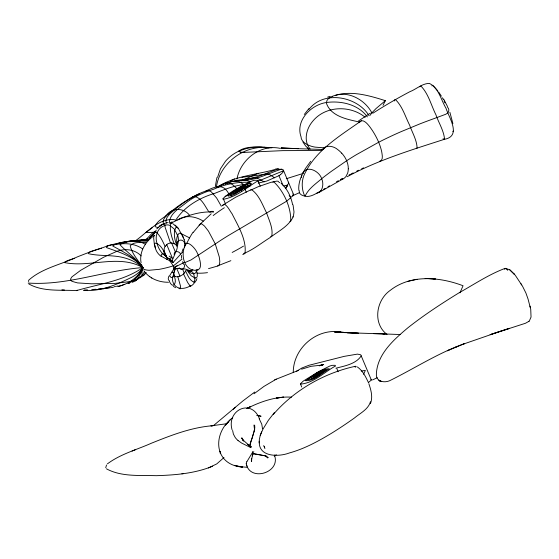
<?xml version="1.0" encoding="UTF-8"?>
<svg xmlns="http://www.w3.org/2000/svg" width="559" height="559" viewBox="0 0 559 559"><rect width="100%" height="100%" fill="white"/><g stroke="black" fill="none" stroke-linecap="round" stroke-linejoin="round"><path stroke-width="0.84" d="M252.375 451.875L253.01 453.384L252.479 455.606M169.398 222.321C170.125 213.014 179.914 208.011 186.329 202.651C194.49 196.377 203.993 192.401 213.685 189.208C224.914 184.156 237.121 181.85 249.412 182.297M246.267 463.823C249.908 482.249 281.261 472.593 274.399 455.04M161.223 256.49A30.438 20.096 -11.1 0 1 155.269 247.833L154.396 244.814L154.717 243.368L155.283 243.102C159.525 244.01 162.362 248.189 164.115 251.927A14.296 10.887 -10.1 0 0 166.694 257.007C166.477 254.052 159.664 252.011 161.425 256.357L173.059 262.52L182.374 252.34M299.233 190.668C298.639 194.078 302.3 195.804 305.123 196.076C308.519 188.635 315.674 183.89 321.684 178.712C319.308 170.928 306.136 164.262 302.209 174.331A16.029 13.696 46.2 0 0 301.315 177.448M28.607 281.547L28.705 280.185C42.128 268.152 61.092 264.596 77.163 256.965C85.583 253.618 94.038 250.334 102.709 247.686C117.264 242.187 132.86 240.44 148.324 239.699M215.32 186.42L216.927 177.552M324.458 147.897L315.059 147.115A139.45 31.57 -22.8 0 1 310.566 146.004C307.003 144.627 302.88 142.755 301.427 138.925A117.076 26.504 -22.8 0 1 301.112 137.032C295.117 120.716 310.979 104.687 326.463 102.5L327.085 100.292L328.482 98.601M292.755 216.612L292.602 217.737M290.219 197.753L292.825 195.992L293.664 194.721L283.378 170.167L282.372 169.356L277.509 169.181L257.853 176.581L242.62 180.347M155.088 232.258L155.521 231.433C160.049 235.311 162.599 241.097 165.087 246.421L164.241 248.42L164.011 250.879A18.587 14.094 -4.7 0 0 164.108 251.927M283.378 170.167L282.889 172.333L280.52 174.66M216.354 187.447C218.716 168.406 235.004 152.572 253.423 148.47A56.732 53.776 -75.8 0 1 264.687 147.213M176.588 246.309C175.931 237.156 186.79 238.77 184.582 246.861M184.491 246.987C185.937 237.701 195.671 248.636 197.166 252.787C199.172 256.462 204.07 270.689 196.111 269.787M174.974 267.076L169.58 275.797L171.278 277.662L172.738 277.285L175.24 268.781L175.142 267.558A1.3 0.391 63 0 0 174.981 267.076L182.856 263.135M174.059 243.542C171.739 237.205 169.195 230.049 170.844 223.321L172.172 223.509M347.097 176.763C377.744 160.174 411.2 150.001 444.223 139.366C461.888 136.228 448.975 117.572 445.928 108.076C440.974 99.837 438.71 87.847 429.354 83.403C422.192 83.41 416.371 89.195 409.894 91.683C397.218 98.349 384.851 105.581 372.783 113.281M154.067 235.129L153.669 238.071L154.396 244.814M183.401 237.806A26.483 20.592 -45 0 0 180.55 232.537L178.377 228.428L176.644 227.178L175.882 227.45C172.948 232.998 174.764 239.993 176.826 245.604M257.916 180.571L257.874 180.864C246.903 187.356 236.401 197.068 223.523 199.228A5.52 1.251 -22.8 0 1 222.741 198.815C230.944 191.031 241.851 185.868 252.081 180.983A5.366 1.216 -22.8 0 1 254.757 180.264L257.713 180.354L260.242 186.105M196.447 270.78C196.048 275.992 189.445 273.372 187.845 270.27M182.507 261.724L182.968 262.541L185.364 262.367L190.982 259.963L222.056 239.476A303.879 68.792 -22.8 0 1 228.093 235.695L286.501 201.289L290.407 198.005L290.477 196.838L289.157 195.58M254.01 432.296L254.806 427.621L254.638 425.126M220.365 453.307L220.281 453.691L220.546 452.657L219.966 451.26L220.337 452.839M174.715 266.895L175.274 268.788L177.804 268.474L185.357 269.026L191.087 271.045L192.855 269.676M274.329 412.654L268.355 420.333L262.975 429.13L260.249 435.363L259.292 439.758L259.306 442.917L259.278 441.219C258.237 457.234 278.564 457.073 289.373 452.958C304.32 448.835 318.085 441.372 331.291 433.4C339.159 428.557 346.839 423.401 354.371 418.041C360.115 413.22 368.297 409.412 370.456 401.718M217.598 177.245L220.393 168.937L225.543 161.153A37.334 35.65 -48.9 0 1 238.805 151.168M236.904 179.09C240.531 159.713 260.221 143.942 280.178 148.366M145.899 242.578C140.847 242.718 133.65 241.404 130.205 245.806C132.064 254.003 138.415 260.606 142.845 267.579C141.979 270.842 140.47 280.45 145.696 273.092M394.263 100.969L394.703 99.83L395.465 99.586C402.48 106.399 405.289 116.607 409.642 125.209C412.276 132.693 416.916 140.12 417.091 148.142L416.329 148.212M195.734 280.96L194.874 282.449C189.955 281.275 187.768 275.461 185.707 271.297M296.326 371.365L301.909 367.997L308.959 365.279L344.232 356.356L357.46 354.113L360.702 354.776L361.205 355.845C356.174 363.958 344.651 365.977 335.896 368.192M293.293 217.192L294.006 211.966L293.035 204.797M251.354 440.199L250.243 443.818M182.01 252.186L183.038 248.937M370.421 403.689C373.07 397.211 371.015 389.958 368.828 383.635M252.375 455.711L252.989 453.768L254.652 453.971L265.63 455.906L267.761 457.996M253.541 433.518L249.621 445.74L247.602 444.356M252.549 455.459L251.599 459.191L251.683 458.527L251.606 461.489L251.305 460.309M146.647 241.167C137.87 241.02 128.318 240.321 120.283 244.332L120.045 244.856C127.228 252.458 136.599 258.747 142.845 267.579C140.805 273.092 138.744 280.359 132.385 282.239M251.864 439.067L254.534 429.466L253.94 425.071M222.587 205.768C225.158 200.569 230.608 212.371 231.985 213.65C237.973 225.689 246.785 239.699 244.982 253.444L242.767 254.624M252.221 455.767L252.989 453.615M175.309 268.306C174.233 269.773 174.478 274.658 172.074 272.058M196.125 280.8L196.943 278.634M249.838 445.837L250.355 444.503L249.621 445.656L250.474 447.347M261.612 431.876L260.249 435.363M253.842 451.784L252.675 452.154L246.889 461.685M106.524 464.976L105.735 467.771M301.825 175.323C299.75 180.005 298.296 185.155 298.827 190.319M147.688 240.342C136.019 240.803 123.511 240.335 112.806 245.471L112.722 246.009C123.413 251.955 135.075 257.454 142.845 267.579L140.868 271.947L137.248 277.026L133.37 280.632L128.5 283.602L129.367 282.812M292.42 218.317C287.298 227.087 277.474 231.803 269.662 237.861C261.158 243.144 252.773 250.027 243.619 253.534M504.546 269.27L505.678 268.341L509.822 269.857L515.23 275.203L522.539 286.243L525.907 293L528.031 298.974L530.743 309.393L531.043 317.051L529.268 321.139L525.481 323.263L490.075 334.673L509.647 328.308L499.928 331.466M431.862 85.883L432.687 85.303L437.725 90.782M459.931 292.846L463.055 285.747C439.898 276.915 410.76 274.189 390.168 290.414C376.13 300.225 372.448 323.479 387.059 334.492M363.525 374.278L365.355 370.414L361.254 371.022M107.083 246.435L106.476 247.581C119.458 252.277 133.622 256.26 142.845 267.579C138.478 277.187 128.689 284.028 118.543 286.278M359.095 122.694C363.238 116.272 370.184 127.375 372.476 130.631C376.633 137.095 380.022 144.152 381.699 151.678C382.097 154.633 383.719 160.524 379.561 161.341M383.027 105.323L385.354 100.669C368.507 95.351 349.668 89.789 332.346 96.316M186.643 243.081C179.39 252.563 183.52 272.575 197.998 270.137M190.71 285.817L190.095 285.977L187.698 282.595L183.541 274.001C181.172 275.88 177.678 277.746 174.674 276.279A18.587 7.567 -35.5 0 1 174.205 275.929C175.323 278.752 176.267 282.847 173.695 285.132L172.997 285.293C171.138 285.397 168.909 280.974 169.552 281.114M117.97 286.439L122.358 285.404L123.148 284.706M199.116 225.13L211.19 213.79M194.015 282.414L195.021 278.787A21.759 14.017 -17.5 0 0 195.035 277.942L191.136 275.741L187.782 271.353M286.103 188.166L287.654 185.343L283.672 185.888M453.384 131.085L452.867 131.554M144.327 271.912C142.252 276.349 137.912 279.193 133.37 280.632A49.639 41.345 41.8 0 1 129.73 281.61L114.63 283.441L91.501 283.797L77.582 282.917L71.915 281.324L70.707 280.115L70.769 278.606L71.985 276.817L80.755 270.256L103.625 257.238L116.999 251.277A49.632 42.302 50.1 0 1 120.618 250.264M302.664 173.388L305.424 168.545L310.713 161.278M419.662 86.82L420.878 85.995C428.494 93.758 431.157 105.295 435.964 114.888C438.724 122.931 443.867 130.701 444.545 139.219L443.028 138.758M361.205 355.845L371.351 380.008L368.395 382.552M304.278 114.476L309.057 108.418M165.087 246.421L167.602 243.899L170.474 242.886L165.205 227.548L164.5 223.39L165.212 223.852M250.684 190.137L258.041 186.783L270.591 182.43L276.796 181.102L278.123 181.263L278.689 181.975M238.008 440.527L241.642 443.077L250.767 447.598L251.599 446.438M101.563 248.175L90.726 251.515L88.895 252.416L88.252 253.15L88.72 253.737C100.445 256.413 112.848 254.604 124.517 257.902A96.281 65.361 -56.4 0 1 138.262 264.093L142.845 267.579L140.861 270.29A96.281 32.688 2.8 0 1 132.518 276.866C117.166 284.405 101.06 291.714 83.466 290.456M272.925 182.15L273.561 181.64C283.727 191.031 291.358 207.522 290.701 221.455L289.89 221.56M193.295 232.376L200.52 223.74L201.897 224.012L204.468 226.053L208.458 231.147L215.236 243.864L219.289 256.944L219.813 261.367L219.484 264.477L218.213 265.874L208.521 268.641M321.921 150.091C325.366 144.439 333.367 145.773 337.748 149.595A20.648 14.206 55.3 0 1 341.717 153.215M285.314 188.048L287.654 185.343L286.599 185.986M370.079 115.343A90.621 20.515 -22.8 0 1 371.875 112.848L376.032 108.551L385.354 100.669M308.931 109.403C323.696 89.95 357.299 96.274 369.073 115.734M146.521 239.063L151.699 233.732L156.261 230.448M273.239 414.533C294.258 390.105 324.241 372.965 355.566 366.25L356.293 366.739M216.822 187.244C224.676 182.975 233.858 180.375 242.899 180.431C256.581 180.201 268.767 173.157 281.533 169.139M232.74 417.657C212.154 432.736 213.203 464.934 242.585 467.128L234.48 465.34L238.728 466.548L246.875 467.289M228.477 421.842L225.522 425.126L230.581 419.495M213.755 425.357L243.046 400.831L254.771 392.006M165.834 216.067C171.166 207.668 183.618 207.242 189.613 215.348M233.026 192.485L232.761 192.883A1.963 0.447 -22.8 0 0 233.04 193.03L236.408 192.003L245.261 186.399L244.136 186.287A1.908 0.433 -22.8 0 0 243.186 186.545L231.356 193.183M151.07 236.275L149.47 237.994L154.85 232.67M226.318 183.597C230.091 181.389 234.899 186.259 236.995 189.096M156.744 228.904L161.642 224.662L164.737 223.279L159.042 226.542L161.572 224.704M146.199 272.478L143.363 275.349L139.575 278.109M136.026 240.377C147.094 232.488 157.98 219.093 172.85 219.505A14.834 13.199 49.8 0 1 175.743 220.162C184.407 206.495 199.661 197.753 214.949 193.267C224.718 189.333 234.668 185.42 245.247 184.358M150.671 236.702L154.039 233.403M172.738 277.285L173.695 275.706L173.604 273.344M224.005 457.541L216.773 463.893L208.353 467.967M191.115 198.082L191.583 197.627A9.37 6.743 54.4 0 1 192.638 196.964L193.882 196.558A5.967 4.283 51.3 0 1 195.035 196.565M233.194 409.321L235.5 407.231M152.286 234.99L155.437 232.146M107.391 463.879C120.409 454.083 136.599 449.806 151.342 443.245C171.208 435.251 191.562 427.3 213.119 425.679L210.932 425.874L226.772 423.722M137.053 279.255L135.285 280.967M234.857 181.416C238.162 179.732 241.823 183.701 244.716 185.148M74.633 258.23L67.59 260.599L65.319 261.738L64.746 262.618C90.23 267.817 118.641 253.842 142.845 267.579C123.441 281.142 98.796 283.986 76.499 290.61L77.261 290.191M254.031 393.746L263.981 386.395L276.286 379.142M218.031 186.699C234.794 175.917 255.791 174.932 274.588 169.573M286.152 185.888L288.248 183.988L288.668 182.968L288.276 182.206M182.031 259.117L173.346 265.853L169.461 266.985A48.675 11.019 -22.8 0 1 159.266 269.333L149.211 270.256A53.238 12.053 -22.8 0 1 143.377 268.949L141.902 266.706M141.196 240.622L141.63 240.314M166.582 215.243C162.627 218.534 157.072 221.196 155.116 226.185L155.8 226.968L158.309 227.653M225.228 184.281L225.843 183.855M226.437 183.443C235.325 179.677 245.681 179.495 255.211 177.664M167.868 214.376L169.153 213.503M222.154 205.523L235.786 197.18L251.396 189.529C259.096 194.818 262.464 204.839 266.608 212.944C269.068 220.4 273.477 228.652 271.639 236.59L270.717 236.716M217.884 187.02L223.551 183.841L228.191 182.241M361.596 120.576C340.466 135.648 315.842 149.91 304.417 174.331C301.175 181.06 301.713 190.284 304.851 196.104C310.566 197.711 316.198 193.26 321.139 190.808M154.787 235.276C145.668 240.845 138.988 251.885 141.078 262.751M329.503 97.811L330.76 97.049M230.455 180.725L231.258 180.201M152.593 227.457L145.843 232.6L155.444 232.223M274.245 456.095L276.321 454.74M316.701 193.281C322.997 191.968 323.968 183.715 321.684 178.712M177.685 219.897C185.392 214.572 195.748 216.354 203.238 221.133M323.696 189.298L325.065 188.481M327.993 186.727L329.551 185.798M103.226 288.814L105.707 288.144M336.49 181.766L338.405 180.683M170.677 223.327C183.876 216.612 198.564 211.029 213.615 212.05M138.478 278.766L135.348 280.401M190.095 285.977C185.378 288.94 177.769 289.981 174.303 284.629A32.562 17.056 -33.9 0 1 172.458 277.39M348.278 168.825A20.648 14.115 53.8 0 1 347.635 173.192L345.846 176.721L344.016 178.384L318.602 192.659M342.464 178.454L340.396 179.579L342.926 178.971M349.068 174.974L350.612 174.184M142.056 240.056L149.868 238.567M247.036 408.44C260.732 401.579 275.929 396.219 291.456 397.149M351.38 173.786L353.155 172.899M247.085 408.377L250.712 406.568L247.085 408.37M258.265 173.304L242.739 180.11M169.461 223.188L172.144 221.867M292.322 195.58L293.643 194.93M356.761 171.11L358.585 170.222M361.68 168.741L363.546 167.861M372.511 379.952L377.213 377.751M230.874 260.676L217.563 265.895M448.947 350.095L447.34 350.786L464.396 343.673C438.438 352.897 415.26 367.962 390.776 380.162C385.116 383.404 375.543 382 376.382 373.678C377.465 353.882 393.871 339.592 408 327.7C424.344 314.794 441.813 303.397 459.547 292.504C474.535 284.147 489.083 274.329 505.189 268.341M299.568 192.631L293.594 195.28M258.195 183.114L266.79 181.053L278.941 175.701L282.931 185.204M199.339 193.889C189.431 198.075 180.466 204.231 171.997 210.792C168.692 214.251 161.125 218.478 163.563 224.159M274.616 379.834L298.443 370.393M235.563 190.982L240.475 188.935M241.285 189.047L244.737 187.607M225.025 196.412L228.736 194.867M244.765 188.187L250.628 185.742M455.152 347.398L456.535 346.825M135.69 449.569L132.057 451.057M335.596 95.33C349.501 91.005 365.425 100.494 371.868 112.848M240.524 152.041L238.798 151.14L245.555 148.715L252.787 147.31L260.152 146.905L268.998 147.814M132.05 281.82L132.909 281.47M212.658 466.206C194.86 473.508 175.379 475.059 156.324 475.681C139.694 475.164 121.338 476.981 106.399 468.784M463.215 344.148L499.292 331.683M240.845 180.795L241.795 180.452M283.504 170.768L258.328 181.081M301.629 369.185L310.874 366.341L322.669 364.985L320.356 365.418L323.703 364.51L319.28 365.845M240.971 180.899L241.809 180.606M164.744 225.605C157.198 227.702 154.633 236.806 157.079 243.605A32.562 27.307 -5.2 0 0 162.725 253.842M238.798 151.14C244.604 146.703 254.666 146.758 261.989 147.297M303.432 173.346L286.271 178.74M122.624 242.892L123.721 242.543M327.665 97.07L330.034 96.344M124.797 242.222L128.947 241.285M122.358 285.404L122.763 285.314M407.728 281.408L417.056 279.29M252.968 453.629L254.079 453.377L253.01 453.384M116.391 286.306L117.935 285.97M191.087 271.045L188.816 271.199L186.608 270.186M120.625 250.292C127.843 248.531 135.97 250.446 141.161 255.903M114.015 286.781L115.601 286.467M113.456 244.926C123.218 242.879 134.202 242.872 142.636 248.923M129.779 241.774L131.421 241.46M235.807 181.354L236.974 181.137M132.909 241.195L144.18 239.392L147.087 239.839M239.35 180.753L245.778 179.942L250.285 181.982M106.566 288.025L109.103 287.64M113.337 287.354L96.917 289.562M241.886 177.329L267.509 173.996M181.871 473.822L183.527 473.592M326.463 102.5C341.067 100.501 358.333 104.421 367.361 116.894M166.4 222.824L168.098 222.601M244.73 148.785L245.729 148.666M249.985 183.31L249.489 183.366A3.599 0.811 -22.8 0 0 247.693 183.848C240.845 187.118 233.536 190.577 228.037 195.797A3.696 0.838 -22.8 0 0 228.561 196.069L231.636 195.594L234.906 194.141L251.571 183.771L249.985 183.31L250.649 184.896M98.349 289.024L100.788 288.765M95.882 289.262L91.725 289.597M195.007 277.949L196.817 277.313L197.278 276.335L197.243 273.365L196.433 270.514M209.464 212.008L210.799 211.896M142.845 267.579C104.435 270.444 66.94 285.838 28.202 283.036M84.116 290.016L87.511 289.862M264.952 147.702L270.521 147.625M230.581 194.679L235.528 193.176L248.552 184.931L246.903 184.77A2.802 0.636 -22.8 0 0 245.506 185.148L235.821 190.305L230.175 194.462A2.886 0.65 -22.8 0 0 230.581 194.679L231.244 196.258M76.688 290.638C60.952 289.625 43.057 292.057 28.837 283.951M168.538 282.246C159.196 282.435 149.288 278.613 143.873 270.731M321.607 150.483L282.791 150.637L244.178 152.383M344.239 332.619L348.222 332.703M382.88 333.905L400.062 334.52M373.461 333.625L385.396 333.975L347.328 332.724L358.557 333.255L334.932 331.955L343.512 332.256M264.687 147.22L271.877 147.751M281.289 147.988L298.261 148.631L280.932 148.128L323.179 149.491M61.888 289.848L64.418 289.953M341.29 332.172C317.149 327.469 293.209 348.082 293.265 372.35M242.879 152.334L241.446 152.195M258.349 454.509L265.399 455.899L268.292 457.639M254.464 453.887L257.28 454.306M528.514 321.278L528.968 321.348M195.035 196.565C201.799 198.375 204.887 205.964 208.472 211.253M359.8 122.114C347.852 119.444 331.347 116.677 326.519 103.555A63.02 18.098 -10.5 0 1 326.407 102.507M268.082 174.066L270.402 175.002L274.623 177.832M256.93 415.379L261.074 416.259L257.07 415.323M292.741 194.043L293.608 194.532M279.221 182.381L279.807 182.548M181.57 233.83L189.613 237.896M257.077 178.042L264.232 181.878M175.617 287.717L173.381 286.376M170.264 225.829L174.059 228.862A21.759 19.893 -32.7 0 1 174.785 229.763M300.518 384.103C313.711 383.188 324.297 372.098 335.554 365.977L335.1 365.32L332.486 365.334A5.38 1.216 -22.8 0 0 329.663 366.103L318.623 371.609L303.181 381.147L300.442 383.837L301.727 387.017M172.955 223.789L177.489 227.527M145.515 244.269L141.602 242.431A26.608 22.129 55.1 0 0 135.711 241.062A29.033 24.037 53.7 0 0 131.98 240.957A35.615 28.754 47.8 0 0 128.954 241.313M505.678 268.341L507.768 270.276M247.476 444.468L249.775 445.956M357.369 366.956C362.651 370.589 365.656 376.64 368.297 382.314M172.535 261.703C171.578 260.347 166.813 255.805 166.778 259.439M151.398 277.739L151.838 278.026M149.323 276.384L149.84 276.719M354.832 366.732L355.503 367.221M247.742 444.321L249.524 445.6M248.028 444.447L243.137 440.115L243.731 440.897L241.9 438.375L243.458 440.918L241.781 437.809L242.69 439.681M172.137 260.76L171.788 260.473L172.822 262.024A1.3 0.391 63 0 1 173.066 262.527M178.964 288.304L180.117 288.849L180.536 286.18L177.818 276.74M281.142 183.338C287.277 188.774 291.071 196.614 292.574 204.601M365.188 117.299C352.45 106.769 332.193 105.7 318.742 115.531A37.614 35.287 24.5 0 0 312.153 121.939C306.122 129.367 303.439 141.168 310.126 149.057M247.253 466.192L246.547 465.437M308.666 149.022L305.682 146.004L302.964 142.077M308.854 149.183L307.604 148.1L308.708 149.071M509.822 269.857L514.643 274.511L514.14 274.022M265.462 455.347L266.888 456.731M175.135 225.13L178.377 228.428M162.858 253.751L167.421 257.839L172.067 260.871L176.965 249.034L178.447 240.929A22.192 19.467 4.5 0 0 177.678 235.22M180.124 268.795C182.458 271.429 185.197 266.985 184.547 264.645M447.542 107.244C449.513 108.935 449.17 112.254 446.927 113.533A3.48 0.79 -22.8 0 1 445.53 114.343L434.525 118.424A140.805 31.898 -22.8 0 0 420.047 123.825L400.894 131.742A96.33 21.815 -22.8 0 0 378.653 142.259L356.307 154.717A136.158 30.829 -22.8 0 0 346.664 160.74L331.242 171.424A228.282 51.701 -22.8 0 0 321.621 178.726M341.745 153.18C345.651 157.421 348.383 162.983 348.313 168.839M438.64 92.011L441.414 96.19M169.754 260.739L173.346 265.853L173.604 269.913M520.995 283.776L521.722 284.873M229.071 194.476C223.432 182.409 214.831 186.881 205.516 191.122C194.805 194.777 185.385 201.324 176.469 208.158C172.305 212.175 164.381 216.703 166.142 223.544M259.18 418.775L261.78 424.239L262.534 428.844M250.229 446.62L250.767 447.598M183.066 263.268L183.806 264.477M259.481 418.817C251.347 397.959 226.444 410.25 232.041 429.71M442.337 97.741L443.245 99.355M443.636 99.055L447.549 106.587M221.322 206.264L216.647 198.047L211.337 191.919A10.523 6.415 65.4 0 0 209.821 191.003L207.815 190.493L206.166 191.003A9.447 5.632 62.6 0 0 205.642 191.471M371.001 379.316L371.351 380.008M180.641 254.576C180.089 250.921 173.507 250.201 174.17 254.618M336.895 368.702L338.174 371.735M244.402 186.259L245.066 187.845M244.961 189.096L246.288 192.254M223.523 199.228L225.515 203.979M171.557 242.858L175.281 251.725M182.723 269.452L184.316 273.253M166.708 244.562L172.507 258.377M176.923 268.907L179.963 276.139M163.997 250.572L166.708 257.021M173.479 273.148L174.834 276.37M164.171 252.263L165.408 255.211M165.415 255.351L165.911 256.525M173.437 274.343L174.059 275.811M164.639 253.856L165.191 255.183M252.675 452.154L252.934 453.063M240.279 186.902L240.468 187.426M241.46 190.172L241.774 191.045M239.93 189.871L240.111 190.381M238.49 189.159L238.777 189.955M449.876 112.275L452.895 123.546M141.476 264.267L141.979 265.749M184.184 239.531L181.647 234.249L179.893 233.166L179.041 233.362C176.148 236.101 176.546 240.712 176.958 244.346M529.974 306.108L530.302 307.324M155.318 247.826L154.913 245.359M232.614 430.437L233.389 434.098L235.22 437.501A31.276 20.48 -9 0 0 238.043 440.506M254.52 427.258L254.68 429.661M181.57 258.265L181.521 255.379M275.433 169.035A21.116 4.444 -17.8 0 1 278.396 168.713M280.457 174.66A9.154 3.047 -22.3 0 1 278.885 175.687M232.146 180.298A50.569 3.047 -29.7 0 1 234.431 178.824M147.094 239.797A15.736 12.787 49 0 1 147.828 240.077M106.825 245.967A121.023 94.757 31.6 0 1 113.211 244.409M255.211 177.713A15.31 9.147 -85.8 0 1 257.105 177.825M267.468 174.108A20.187 9.859 -61.4 0 1 268.047 174.149M244.094 152.411A23.695 4.165 -12.3 0 1 242.802 152.355M240.859 152.279A20.788 2.348 -5.5 0 1 240.07 152.104M358.508 120.961A121.806 21.13 -30 0 1 370.324 113.184M184.107 239.552A26.042 21.501 -7.9 0 1 185.169 243.717M170.285 259.362A44.273 32.275 45.6 0 1 171.634 257.238M171.333 257.475A17.245 9.21 14.6 0 1 169.132 256.127M170.488 242.997A5.646 4.444 3.4 0 1 173.94 243.689M173.968 243.675A8.881 7.435 2.1 0 1 176.714 245.674M177.049 245.478A6.589 5.436 7.1 0 1 177.189 245.646M169.251 280.702A30.438 8.168 -31.9 0 1 168.986 276.076M177.587 265.546A44.273 24.051 -72.1 0 1 175.498 266.37M178.628 268.823A17.245 3.158 -54.3 0 1 179.285 267.705M174.233 275.908A14.296 5.793 -31.7 0 1 173.521 275.042M185.406 271.36A5.646 2.606 -40.6 0 1 183.373 273.854M185.874 270.339A8.881 4.724 -38.6 0 1 185.406 271.325M207.494 272.638A118.256 71.307 -59.6 0 1 196.929 273.162M186.881 243.207A118.256 97.294 34.5 0 1 193.03 232.202M174.422 229.987A22.556 19.928 2.1 0 1 177.399 235.297M164.653 225.375A6.953 6.191 -16.2 0 1 170.418 225.584M191.017 271.122A22.192 13.297 -38.7 0 1 193.854 273.84M193.652 273.966A22.556 13.654 -37.1 0 1 194.287 278.214M194.56 282.4A6.953 4.179 -26.5 0 1 190.27 286.362M128.661 283.161A121.065 104.414 64.8 0 1 127.913 283.406M124.797 284.335A121.065 104.414 64.8 0 1 123.986 284.559M328.559 98.601A22.486 6.883 -6.1 0 1 329.593 97.818M330.879 97.07A17.615 5.974 -2.7 0 1 332.465 96.344M444.07 101.074A79.574 75.577 22.4 0 1 444.943 102.821M210.561 211.505A31.919 14.143 53.4 0 1 213.398 211.414M213.189 215.55A202.554 158.903 20 0 1 224.341 207.731M243.507 246.128A202.554 101.962 -52 0 1 232.174 252.444M263.645 445.628A5.597 3.836 54.5 0 1 264.896 448.591M264.169 446.459A5.29 3.675 54.3 0 1 264.449 447.039M246.212 463.851A31.276 8.301 -33.2 0 1 246.792 461.734M241.872 187.95C232.16 194.881 234.284 189.808 241.872 187.95M305.787 380.693C313.927 381.203 322.047 372.741 329.307 368.772C320.929 368.591 312.642 375.955 305.787 380.693M319.566 373.007C310.972 379.463 310.65 375.732 319.566 373.007M326.253 370.016C320.635 373.314 314.521 379.421 307.876 379.498C313.187 375.592 319.51 370.24 326.253 370.016M322.962 371.518C306.143 383.733 307.422 375.802 322.962 371.518M281.072 397.442L276.321 398.085L283.679 397.114L281.072 397.442M433.393 278.815L425.133 278.431L435.447 278.948L433.393 278.815M340.172 332.193L334.324 331.864L340.172 332.193M380.993 381.294L379.708 380.854L380.993 381.294M380.106 380.91L378.841 380.26L380.525 381.133L380.106 380.91"/></g></svg>
